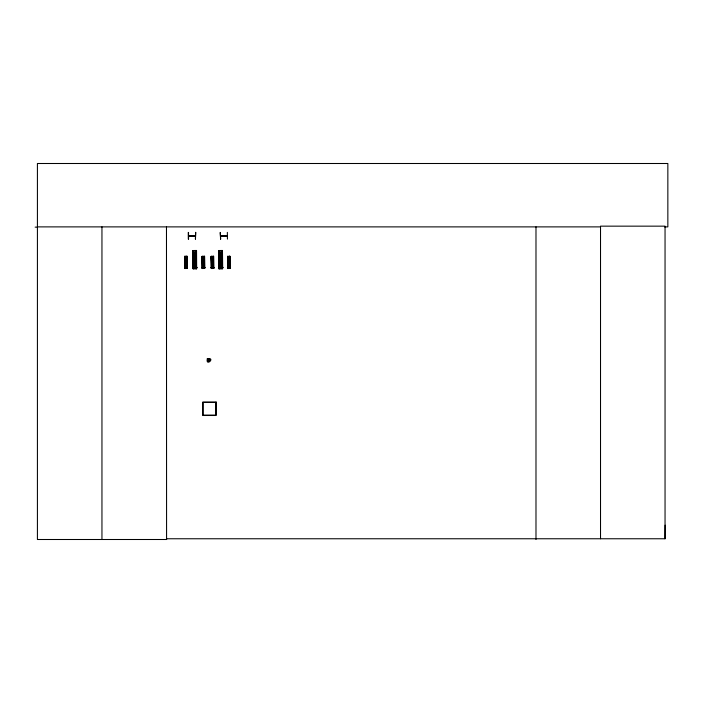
<?xml version="1.0" encoding="UTF-8"?>
<svg xmlns="http://www.w3.org/2000/svg" width="703" height="703" viewBox="0 0 703 703"><rect width="100%" height="100%" fill="white"/><g stroke="black" fill="none" stroke-linecap="round" stroke-linejoin="round"><path stroke-width="1.05" d="M664.563 226.884L667.85 226.884L667.85 163.5L37.417 163.5L37.417 539.5L166.576 539.5L166.488 538.762L665.047 538.762L665.143 525.167M208.571 361.351L209.951 360.375L208.984 358.996L207.596 359.962L208.571 361.351L208.738 360.358M208.809 359.98L208.984 358.996M220.935 268.414L220.601 267.588M194.582 268.458L195.021 267.738M188.641 235.663L195.399 235.962L188.641 235.9M227.297 235.856L220.645 235.9L227.403 235.962L226.761 235.558M208.009 361.087L208.65 360.314M209.538 359.259L208.896 360.024L209.898 359.76M207.649 360.577L208.598 360.235M212.376 268.335L212.394 267.852M220.786 235.593L227.368 235.619M192.938 252.377L196.295 252.333M218.879 252.377L222.236 252.333M192.956 253.607L196.313 253.572M218.897 253.607L222.253 253.572M192.974 255.453L196.33 255.417M218.914 255.453L222.271 255.417M213.809 268.476L211.225 268.511L211.093 256.375L213.686 256.34L213.756 268.476M192.982 257.096L196.348 257.061M218.923 257.096L222.289 257.061M184.775 257.606L187.016 257.579M202.227 257.606L204.468 257.579M211.278 257.606L213.519 257.579M227.702 257.606L229.943 257.579M184.784 258.423L187.024 258.405M202.236 258.423L204.476 258.405M211.287 258.423L213.527 258.405M193.009 258.941L196.365 258.906M227.71 258.423L229.951 258.405M218.949 258.941L222.306 258.906M184.801 259.662L187.042 259.635M202.253 259.662L204.494 259.635M211.304 259.662L213.545 259.635M227.728 259.662L229.969 259.635M184.81 260.751L187.051 260.725M202.262 260.751L204.503 260.725M211.313 260.751L213.554 260.725M227.737 260.751L229.978 260.725M184.819 261.982L187.06 261.955M202.271 261.982L204.511 261.955M211.322 261.982L213.563 261.955M227.746 261.982L229.986 261.955M193.097 266.859L196.453 266.824M219.037 266.859L222.394 266.824M184.88 267.263L187.121 267.245M192.543 267.395L197.016 267.351M202.332 267.263L204.573 267.245M184.511 267.615L187.499 267.588M192.543 267.535L197.025 267.491M211.383 267.263L213.624 267.245M184.511 267.711L187.499 267.676M201.963 267.615L204.951 267.588M218.484 267.395L222.965 267.351M227.807 267.263L230.048 267.245M201.963 267.711L204.951 267.676M211.014 267.615L214.002 267.588M218.484 267.535L222.965 267.491M211.014 267.711L214.002 267.676M220.452 267.694L220.988 267.711M227.438 267.615L230.426 267.588M227.438 267.711L230.426 267.676M202.174 268.511L204.758 268.476L204.617 256.34L202.042 256.375L202.174 268.511L202.095 256.375M196.735 268.669L192.85 268.722L192.657 250.532L196.541 250.47L196.655 268.669M188.246 232.421L188.316 239.143M195.706 232.377L195.469 239.099M227.341 232.377L227.429 239.099M195.285 235.856L188.747 235.874M195.381 239.099L195.68 232.377M220.672 239.143L220.25 232.421L220.575 239.143M35.15 227.148L37.417 227.139M37.417 226.884L600.52 226.884M227.227 235.549L226.761 235.927M207.596 359.962L208.589 360.138M208.967 360.208L209.951 360.375M207.86 359.4L208.624 360.05M208.923 360.296L209.687 360.938M208.369 359.048L208.712 359.989M208.844 360.349L209.186 361.298M230.057 268.476L229.925 256.34L227.517 256.375L227.649 268.511L230.233 268.476L230.092 256.34L229.319 256.349L229.459 268.484M229.767 256.34L229.89 268.476M229.67 256.34L229.749 268.476M229.512 256.34L229.6 268.476M228.431 268.502L228.009 256.367M227.965 256.367L228 268.511M227.842 268.511L227.693 256.375L227.702 268.511M221.955 250.479L222.157 268.669M221.832 250.479L222.007 268.678L221.761 251.551M221.594 250.479L221.726 268.678M221.392 251.551L221.507 267.606M221.313 251.551L221.489 267.606M221.252 268.687L220.224 268.695M219.775 251.586L219.969 267.641M219.705 251.586L219.881 267.641M219.547 250.523L219.714 268.713M219.345 251.595L219.468 268.722M219.266 251.595L219.327 268.722L219.055 251.595M218.826 250.523L219.055 268.722M218.686 250.532L218.879 268.722M213.484 256.34L213.642 268.476M213.387 256.34L213.466 268.476M213.246 256.34L213.325 268.476M213.044 256.34L213.22 268.476M212.947 256.34L213.035 268.484M212.86 268.484L212.174 268.493M211.867 256.367L212.007 268.502L211.726 256.367M211.831 268.502L211.287 256.375M211.146 256.375L211.401 268.511M204.476 256.34L204.582 268.476M204.336 256.34L204.415 268.476M204.186 256.34L204.327 268.476M203.993 256.34L204.151 268.476M203.844 256.349L204.028 268.484M202.956 268.502L202.816 256.367L202.807 268.502M202.666 268.502L202.49 256.367L202.526 268.511M202.192 256.375L202.473 268.511M196.471 268.669L196.278 250.479L196.436 268.669M196.032 250.479L196.216 268.669M196.067 268.678L195.891 250.479L196.005 268.678M195.654 250.479L195.821 268.678M195.627 267.606L195.452 251.551L195.557 267.606M195.311 268.687L194.283 268.695M193.835 251.586L194.028 267.641L193.764 251.586M193.606 250.523L193.738 268.713M193.404 251.595L193.589 268.713L193.325 251.595M193.193 251.595L193.369 268.722M192.956 250.523L193.114 268.722L192.886 250.523M186.98 256.34L187.139 268.476M186.831 256.34L186.963 268.476M186.743 256.34L186.822 268.476M186.567 256.34L186.717 268.476M186.444 256.34L186.523 268.484M186.357 268.484L185.671 268.493M185.381 256.367L185.495 268.502M185.32 256.367L185.355 268.502M185.179 256.367L185.214 268.502L184.933 256.367M184.766 256.375L184.915 268.511L184.643 256.375M188.527 232.421L188.571 239.143M665.047 538.762L665.047 226.155L600.52 226.155L600.52 538.762M535.985 226.884L535.985 539.5M166.479 226.884L166.576 539.5M101.953 226.884L101.953 539.5M185.451 261.235C186.084 263.124 186.919 259.873 185.451 261.235M193.949 257.816C194.898 260.655 196.146 255.778 193.949 257.816M202.903 261.235C203.536 263.124 204.371 259.873 202.903 261.235M211.954 261.235C212.587 263.124 213.422 259.873 211.954 261.235M219.89 257.816C220.839 260.655 222.086 255.778 219.89 257.816M228.378 261.235C229.011 263.124 229.846 259.873 228.378 261.235M207.341 358.627C205.425 367.282 216.146 357.37 207.341 358.627M222.482 250.47L218.598 250.532L218.809 268.722L222.675 268.669L222.464 250.47M187.183 256.34L184.59 256.375L184.731 268.511L187.314 268.476L187.183 256.34M195.047 267.685L194.511 267.694L195.047 267.711M216.164 402.054L202.728 402.054L202.728 415.491L216.164 415.491L216.164 402.054M215.795 402.432L203.097 402.432L203.097 415.121L215.795 415.121L215.795 402.432M222.412 268.669L222.253 250.479L222.376 268.669"/></g></svg>
